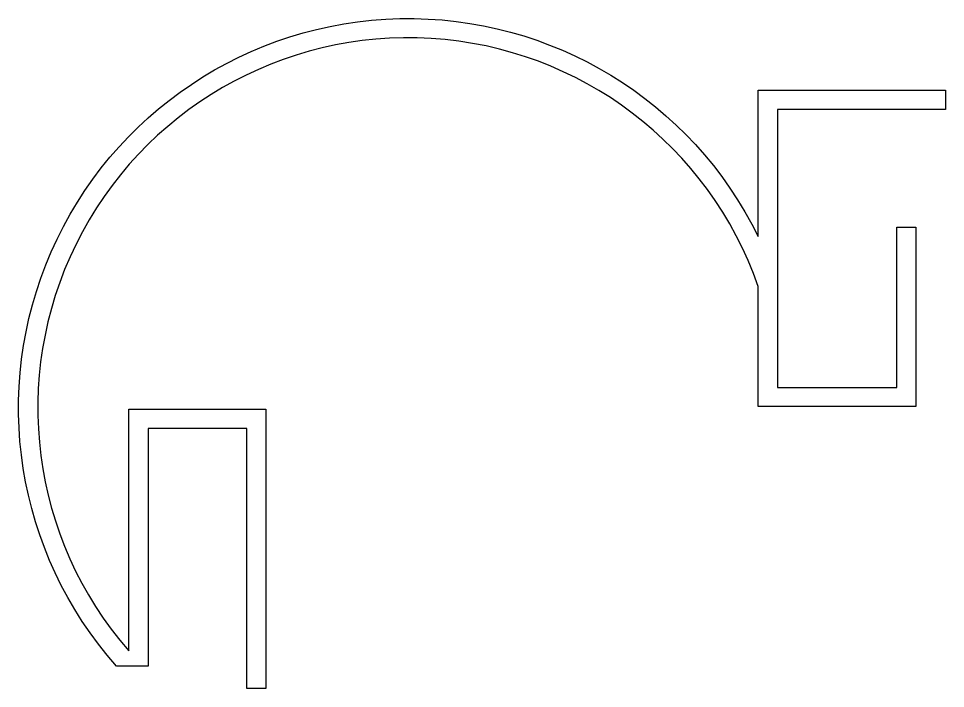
# Model space of a CAD drawing. Extents: x 119.7 to 192, y 189 to 241.3.
import ezdxf

# ---------------------------------------------------------------- set-up
doc = ezdxf.new("R2010")
doc.units = 0
doc.layers.add('ANA', color=220, linetype='CONTINUOUS')

msp = doc.modelspace()

# ---------------------------------------------------------------- linework, layer by layer
at = {"layer": 'ANA', "color": 7}
msp.add_lwpolyline([(191.975, 235.666), (191.975, 234.166), (178.875, 234.166), (178.875, 212.466), (188.175, 212.466), (188.175, 224.966), (189.675, 224.966), (189.675, 210.966), (177.375, 210.966), (177.375, 220.348, 1.211792), (128.275, 191.893), (128.275, 210.766), (138.975, 210.766), (138.975, 188.966), (137.475, 188.966), (137.475, 209.266), (129.775, 209.266), (129.775, 190.716), (127.313, 190.716, -1.144464), (177.375, 224.24), (177.375, 235.666)], format="xyb", close=True, dxfattribs=at)

doc.saveas('drawing.dxf')
